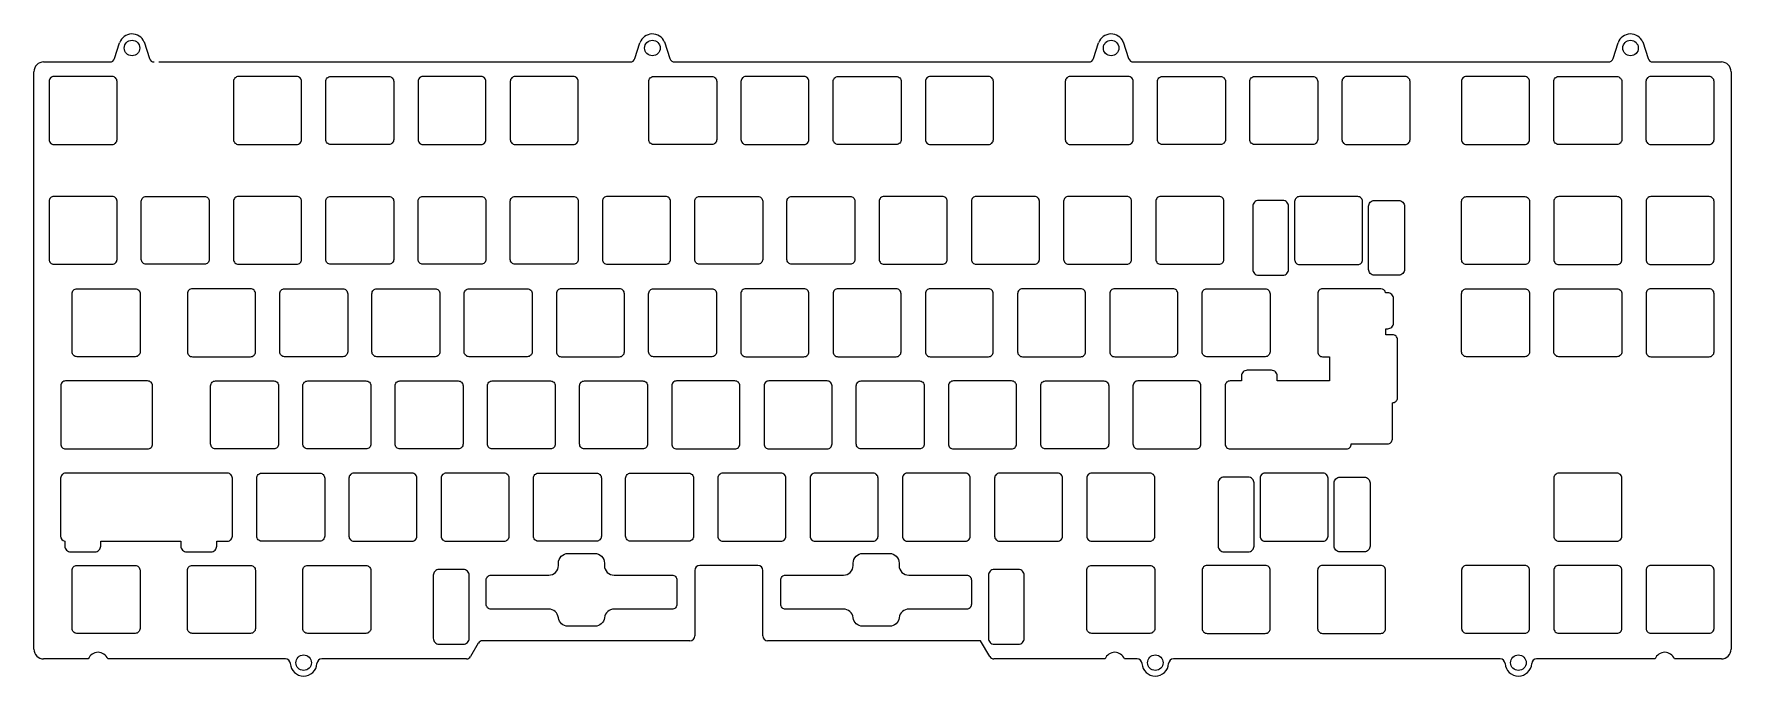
# Model space of a CAD drawing. Header units: millimetres. Extents: x -10 to 339, y -117 to 16.
import ezdxf

# ---------------------------------------------------------------- set-up
doc = ezdxf.new("R2010")
doc.units = ezdxf.units.MM
doc.header["$MEASUREMENT"] = 0

msp = doc.modelspace()

# ---------------------------------------------------------------- linework, layer by layer
for p, q in [((12.59, 14.12), (13.69, 10.69)), ((119.79, 14.12), (120.89, 10.69)), ((214.29, 14.12), (215.39, 10.69)), ((321.29, 14.12), (322.39, 10.69)), ((6.47, 10.7), (7.51, 13.95)), ((113.67, 10.7), (114.71, 13.95)), ((208.17, 10.7), (209.21, 13.95)), ((315.17, 10.7), (316.21, 13.95)), ((-10.12, -111.03), (-10.12, 8)), ((-8.12, 10), (5.52, 10)), ((15.64, 10), (112.72, 10)), ((121.84, 10), (207.22, 10)), ((216.34, 10), (314.22, 10)), ((323.34, 10), (337.48, 10)), ((339.48, 8), (339.48, -111.03)), ((139.02, -93.79), (127.02, -93.79)), ((126.02, -94.79), (126.02, -108.28)), ((140.02, -108.28), (140.02, -94.79)), ((81.42, -109.78), (79.84, -112.53)), ((125.02, -109.28), (82.29, -109.28)), ((184.9, -109.28), (141.02, -109.28)), ((186.78, -112.53), (184.9, -109.28)), ((1.08, -113.03), (-8.12, -113.03)), ((41.7, -113.03), (5.08, -113.03)), ((78.97, -113.03), (49.18, -113.03)), ((210.53, -113.03), (187.64, -113.03)), ((217.14, -113.03), (214.53, -113.03)), ((291.94, -113.03), (224.62, -113.03)), ((323.83, -113.03), (299.42, -113.03)), ((337.48, -113.03), (327.83, -113.03))]:
    msp.add_line(p, q)
for points in [[(-6, -7), (6, -7, 0.414214), (7, -6), (7, 6, 0.414214), (6, 7), (-6, 7, 0.414214), (-7, 6), (-7, -6, 0.414214)], [(31, 6), (31, -6, 0.414214), (32, -7), (44, -7, 0.414214), (45, -6), (45, 6, 0.414214), (44, 7), (32, 7, 0.414214)], [(64, -6, -0.414214), (63, -7), (51, -7, -0.414214), (50, -6), (50, 6, -0.414214), (51, 7), (63, 7, -0.414214), (64, 6)], [(69, 6), (69, -6, 0.414214), (70, -7), (82, -7, 0.414214), (83, -6), (83, 6, 0.414214), (82, 7), (70, 7, 0.414214)], [(102, -6), (102, 6, 0.414214), (101, 7), (89, 7, 0.414214), (88, 6), (88, -6, 0.414214), (89, -7), (101, -7, 0.414214)], [(129.53, 7, -0.414214), (130.53, 6), (130.53, -6, -0.414214), (129.53, -7), (117.53, -7, -0.414214), (116.53, -6), (116.53, 6, -0.414214), (117.53, 7)], [(136.53, -7), (148.53, -7, 0.414214), (149.53, -6), (149.53, 6, 0.414214), (148.53, 7), (136.53, 7, 0.414214), (135.53, 6), (135.53, -6, 0.414214)], [(167.53, 7, -0.414214), (168.53, 6), (168.53, -6, -0.414214), (167.53, -7), (155.53, -7, -0.414214), (154.53, -6), (154.53, 6, -0.414214), (155.53, 7)], [(173.53, 6), (173.53, -6, 0.414214), (174.53, -7), (186.53, -7, 0.414214), (187.53, -6), (187.53, 6, 0.414214), (186.53, 7), (174.53, 7, 0.414214)], [(216.33, -6), (216.33, 6, 0.414214), (215.33, 7), (203.33, 7, 0.414214), (202.33, 6), (202.33, -6, 0.414214), (203.33, -7), (215.33, -7, 0.414214)], [(235.33, -6, -0.414214), (234.33, -7), (222.33, -7, -0.414214), (221.33, -6), (221.33, 6, -0.414214), (222.33, 7), (234.33, 7, -0.414214), (235.33, 6)], [(253.33, 7, -0.414214), (254.33, 6), (254.33, -6, -0.414214), (253.33, -7), (241.33, -7, -0.414214), (240.33, -6), (240.33, 6, -0.414214), (241.33, 7)], [(259.33, 6), (259.33, -6, 0.414214), (260.33, -7), (272.33, -7, 0.414214), (273.36, -5.97), (273.36, 5.97, 0.414214), (272.33, 7), (260.33, 7, 0.414214)], [(297.98, -5.97), (297.98, 5.97, 0.414214), (296.95, 7), (284.95, 7, 0.414214), (283.95, 6), (283.95, -6, 0.414214), (284.95, -7), (296.95, -7, 0.414214)], [(315.95, 7, -0.414214), (316.98, 5.97), (316.98, -5.97, -0.414214), (315.95, -7), (303.95, -7, -0.414214), (302.95, -6), (302.95, 6, -0.414214), (303.95, 7)], [(321.95, 6), (321.95, -6, 0.414214), (322.95, -7), (334.95, -7, 0.414214), (335.98, -5.97), (335.98, 5.97, 0.414214), (334.95, 7), (322.95, 7, 0.414214)], [(-6, -31.7), (6, -31.7, 0.414214), (7, -30.7), (7, -18.7, 0.414214), (6, -17.7), (-6, -17.7, 0.414214), (-7, -18.7), (-7, -30.7, 0.414214)], [(26, -30.7, -0.414214), (25, -31.7), (13, -31.7, -0.414214), (12, -30.7), (12, -18.7, -0.414214), (13, -17.7), (25, -17.7, -0.414214), (26, -18.7)], [(31, -18.7), (31, -30.7, 0.414214), (32, -31.7), (44, -31.7, 0.414214), (45, -30.7), (45, -18.7, 0.414214), (44, -17.7), (32, -17.7, 0.414214)], [(50, -18.7, -0.414214), (51, -17.7), (63, -17.7, -0.414214), (64, -18.7), (64, -30.7, -0.414214), (63, -31.7), (51, -31.7, -0.414214), (50, -30.7)], [(83, -30.7, -0.414214), (82, -31.7), (70, -31.7, -0.414214), (69, -30.7), (69, -18.7, -0.414214), (70, -17.7), (82, -17.7, -0.414214), (83, -18.7)], [(89, -31.7, -0.414214), (88, -30.7), (88, -18.7, -0.414214), (89, -17.7), (101, -17.7, -0.414214), (102, -18.7), (102, -30.7, -0.414214), (101, -31.7)], [(108, -31.7), (120, -31.7, 0.414214), (121, -30.7), (121, -18.7, 0.414214), (120, -17.7), (108, -17.7, 0.414214), (107, -18.7), (107, -30.7, 0.414214)], [(140, -30.7, -0.414214), (139, -31.7), (127, -31.7, -0.414214), (126, -30.7), (126, -18.7, -0.414214), (127, -17.7), (139, -17.7, -0.414214), (140, -18.7)], [(145, -18.7, -0.414214), (146, -17.7), (158, -17.7, -0.414214), (159, -18.7), (159, -30.7, -0.414214), (158, -31.7), (146, -31.7, -0.414214), (145, -30.7)], [(178, -30.7), (178, -18.7, 0.414214), (177, -17.7), (165, -17.7, 0.414214), (164, -18.7), (164, -30.7, 0.414214), (165, -31.7), (177, -31.7, 0.414214)], [(196, -17.7), (184, -17.7, 0.414214), (183, -18.7), (183, -30.7, 0.414214), (184, -31.7), (196, -31.7, 0.414214), (197, -30.7), (197, -18.7, 0.414214)], [(202, -18.7), (202, -30.7, 0.414214), (203, -31.7), (215, -31.7, 0.414214), (216, -30.7), (216, -18.7, 0.414214), (215, -17.7), (203, -17.7, 0.414214)], [(234, -17.7), (222, -17.7, 0.414214), (221, -18.7), (221, -30.7, 0.414214), (222, -31.7), (234, -31.7, 0.414214), (235, -30.7), (235, -18.7, 0.414214)], [(242.14, -33.94), (247.14, -33.94, 0.414214), (248.34, -32.74), (248.34, -19.74, 0.414214), (247.14, -18.54), (242.14, -18.54, 0.414214), (240.94, -19.74), (240.94, -32.74, 0.414214)], [(263.58, -30.75), (263.58, -18.75, 0.414214), (262.58, -17.75), (250.58, -17.75, 0.414214), (249.58, -18.75), (249.58, -30.75, 0.414214), (250.58, -31.75), (262.58, -31.75, 0.414214)], [(271.02, -18.54, -0.414214), (272.22, -19.74), (272.22, -32.74, -0.414214), (271.02, -33.94), (266.02, -33.94, -0.414214), (264.82, -32.74), (264.82, -19.74, -0.414214), (266.02, -18.54)], [(297.98, -30.75, -0.414214), (296.98, -31.75), (284.98, -31.75, -0.414214), (283.98, -30.75), (283.98, -18.75, -0.414214), (284.98, -17.75), (296.98, -17.75, -0.414214), (297.98, -18.75)], [(302.98, -18.75), (302.98, -30.75, 0.414214), (303.98, -31.75), (315.98, -31.75, 0.414214), (316.98, -30.75), (316.98, -18.75, 0.414214), (315.98, -17.75), (303.98, -17.75, 0.414214)], [(322.98, -31.75), (334.98, -31.75, 0.414214), (335.98, -30.75), (335.98, -18.75, 0.414214), (334.98, -17.75), (322.98, -17.75, 0.414214), (321.98, -18.75), (321.98, -30.75, 0.414214)], [(10.75, -36.75, -0.414214), (11.75, -37.75), (11.75, -49.75, -0.414214), (10.75, -50.75), (-1.25, -50.75, -0.414214), (-2.25, -49.75), (-2.25, -37.75, -0.414214), (-1.25, -36.75)], [(35.51, -49.75), (35.51, -37.75, 0.414214), (34.51, -36.75), (22.51, -36.75, 0.414214), (21.51, -37.75), (21.51, -49.75, 0.414214), (22.51, -50.75), (34.51, -50.75, 0.414214)], [(40.51, -37.75, -0.414214), (41.51, -36.75), (53.51, -36.75, -0.414214), (54.51, -37.75), (54.51, -49.75, -0.414214), (53.51, -50.75), (41.51, -50.75, -0.414214), (40.51, -49.75)], [(59.51, -37.75, -0.414214), (60.51, -36.75), (72.51, -36.75, -0.414214), (73.51, -37.75), (73.51, -49.75, -0.414214), (72.51, -50.75), (60.51, -50.75, -0.414214), (59.51, -49.75)], [(91.51, -36.75, -0.414214), (92.51, -37.75), (92.51, -49.75, -0.414214), (91.51, -50.75), (79.51, -50.75, -0.414214), (78.51, -49.75), (78.51, -37.75, -0.414214), (79.51, -36.75)], [(98.51, -50.75), (110.51, -50.75, 0.414214), (111.51, -49.75), (111.51, -37.75, 0.414214), (110.51, -36.75), (98.51, -36.75, 0.414214), (97.51, -37.75), (97.51, -49.75, 0.414214)], [(117.51, -50.75, -0.414214), (116.51, -49.75), (116.51, -37.75, -0.414214), (117.51, -36.75), (129.51, -36.75, -0.414214), (130.51, -37.75), (130.51, -49.75, -0.414214), (129.51, -50.75)], [(148.51, -36.75), (136.51, -36.75, 0.414214), (135.51, -37.75), (135.51, -49.75, 0.414214), (136.51, -50.75), (148.51, -50.75, 0.414214), (149.51, -49.75), (149.51, -37.75, 0.414214)], [(168.51, -49.75), (168.51, -37.75, 0.414214), (167.51, -36.75), (155.51, -36.75, 0.414214), (154.51, -37.75), (154.51, -49.75, 0.414214), (155.51, -50.75), (167.51, -50.75, 0.414214)], [(174.51, -50.75), (186.51, -50.75, 0.414214), (187.51, -49.75), (187.51, -37.75, 0.414214), (186.51, -36.75), (174.51, -36.75, 0.414214), (173.51, -37.75), (173.51, -49.75, 0.414214)], [(192.51, -37.75), (192.51, -49.75, 0.414214), (193.51, -50.75), (205.51, -50.75, 0.414214), (206.51, -49.75), (206.51, -37.75, 0.414214), (205.51, -36.75), (193.51, -36.75, 0.414214)], [(225.51, -49.75), (225.51, -37.75, 0.414214), (224.51, -36.75), (212.51, -36.75, 0.414214), (211.51, -37.75), (211.51, -49.75, 0.414214), (212.51, -50.75), (224.51, -50.75, 0.414214)], [(231.51, -50.75, -0.414214), (230.51, -49.75), (230.51, -37.75, -0.414214), (231.51, -36.75), (243.51, -36.75, -0.414214), (244.51, -37.75), (244.51, -49.75, -0.414214), (243.51, -50.75)], [(255.34, -50.75), (256.76, -50.75), (256.76, -55.73), (246.01, -55.73), (246.01, -54.73, 0.414214), (244.81, -53.53), (239.81, -53.53, 0.414214), (238.61, -54.73), (238.61, -55.73), (236.28, -55.73, 0.414214), (235.28, -56.73), (235.28, -68.73, 0.414214), (236.28, -69.73), (260.26, -69.73, 0.414214), (261.26, -68.73), (268.71, -68.73, 0.414214), (269.71, -67.73), (269.71, -60.23), (269.76, -60.23, 0.414214), (270.76, -59.23), (270.76, -47.23, 0.414214), (269.76, -46.23), (268.34, -46.23), (268.34, -44.98), (268.76, -44.98, 0.414214), (269.96, -43.78), (269.96, -38.78, 0.414214), (268.76, -37.58), (268.33, -37.58, 0.365019), (267.34, -36.75), (255.34, -36.75, 0.414214), (254.34, -37.75), (254.34, -49.75, 0.414214)], [(284.98, -50.75, -0.414214), (283.98, -49.75), (283.98, -37.75, -0.414214), (284.98, -36.75), (296.98, -36.75, -0.414214), (297.98, -37.75), (297.98, -49.75, -0.414214), (296.98, -50.75)], [(315.98, -36.75, -0.414214), (316.98, -37.75), (316.98, -49.75, -0.414214), (315.98, -50.75), (303.98, -50.75, -0.414214), (302.98, -49.75), (302.98, -37.75, -0.414214), (303.98, -36.75)], [(335.98, -49.75), (335.98, -37.75, 0.414214), (334.98, -36.75), (322.98, -36.75, 0.414214), (321.98, -37.75), (321.98, -49.75, 0.414214), (322.98, -50.75), (334.98, -50.75, 0.414214)], [(-3.6, -69.73), (13.3, -69.73, 0.414214), (14.3, -68.73), (14.3, -56.73, 0.414214), (13.3, -55.73), (-3.6, -55.73, 0.414214), (-4.6, -56.73), (-4.6, -68.73, 0.414214)], [(40.28, -68.73, -0.414214), (39.28, -69.73), (27.28, -69.73, -0.414214), (26.28, -68.73), (26.28, -56.73, -0.414214), (27.28, -55.73), (39.28, -55.73, -0.414214), (40.28, -56.73)], [(59.28, -68.73, -0.414214), (58.28, -69.73), (46.28, -69.73, -0.414214), (45.28, -68.73), (45.28, -56.73, -0.414214), (46.28, -55.73), (58.28, -55.73, -0.414214), (59.28, -56.73)], [(77.28, -55.73, -0.414214), (78.28, -56.73), (78.28, -68.73, -0.414214), (77.28, -69.73), (65.28, -69.73, -0.414214), (64.28, -68.73), (64.28, -56.73, -0.414214), (65.28, -55.73)], [(97.28, -68.73, -0.414214), (96.28, -69.73), (84.28, -69.73, -0.414214), (83.28, -68.73), (83.28, -56.73, -0.414214), (84.28, -55.73), (96.28, -55.73, -0.414214), (97.28, -56.73)], [(102.28, -56.73, -0.414214), (103.28, -55.73), (115.28, -55.73, -0.414214), (116.28, -56.73), (116.28, -68.73, -0.414214), (115.28, -69.73), (103.28, -69.73, -0.414214), (102.28, -68.73)], [(122.28, -69.73), (134.28, -69.73, 0.414214), (135.28, -68.73), (135.28, -56.73, 0.414214), (134.28, -55.73), (122.28, -55.73, 0.414214), (121.28, -56.73), (121.28, -68.73, 0.414214)], [(153.28, -55.73), (141.28, -55.73, 0.414214), (140.28, -56.73), (140.28, -68.73, 0.414214), (141.28, -69.73), (153.28, -69.73, 0.414214), (154.28, -68.73), (154.28, -56.73, 0.414214)], [(172.28, -55.73, -0.414214), (173.28, -56.73), (173.28, -68.73, -0.414214), (172.28, -69.73), (160.28, -69.73, -0.414214), (159.28, -68.73), (159.28, -56.73, -0.414214), (160.28, -55.73)], [(179.28, -69.73), (191.28, -69.73, 0.414214), (192.28, -68.73), (192.28, -56.73, 0.414214), (191.28, -55.73), (179.28, -55.73, 0.414214), (178.28, -56.73), (178.28, -68.73, 0.414214)], [(210.28, -55.73, -0.414214), (211.28, -56.73), (211.28, -68.73, -0.414214), (210.28, -69.73), (198.28, -69.73, -0.414214), (197.28, -68.73), (197.28, -56.73, -0.414214), (198.28, -55.73)], [(230.28, -68.73), (230.28, -56.73, 0.414214), (229.28, -55.73), (217.28, -55.73, 0.414214), (216.28, -56.73), (216.28, -68.73, 0.414214), (217.28, -69.73), (229.28, -69.73, 0.414214)], [(29.75, -74.75), (-3.62, -74.75, 0.414214), (-4.62, -75.75), (-4.62, -87.75, 0.37077), (-3.77, -88.74), (-3.77, -89.77, 0.414214), (-2.57, -90.97), (2.43, -90.97, 0.414214), (3.63, -89.77), (3.63, -88.75), (20.13, -88.75), (20.13, -89.77, 0.414214), (21.33, -90.97), (26.33, -90.97, 0.414214), (27.53, -89.77), (27.53, -88.75), (29.75, -88.75, 0.414214), (30.75, -87.75), (30.75, -75.75, 0.414214)], [(36.77, -88.75, -0.414214), (35.77, -87.75), (35.77, -75.75, -0.414214), (36.77, -74.75), (48.77, -74.75, -0.414214), (49.77, -75.75), (49.77, -87.75, -0.414214), (48.77, -88.75)], [(68.77, -87.75), (68.77, -75.75, 0.414214), (67.77, -74.75), (55.77, -74.75, 0.414214), (54.77, -75.75), (54.77, -87.75, 0.414214), (55.77, -88.75), (67.77, -88.75, 0.414214)], [(86.77, -74.75), (74.77, -74.75, 0.414214), (73.77, -75.75), (73.77, -87.75, 0.414214), (74.77, -88.75), (86.77, -88.75, 0.414214), (87.77, -87.75), (87.77, -75.75, 0.414214)], [(105.77, -74.75, -0.414214), (106.77, -75.75), (106.77, -87.75, -0.414214), (105.77, -88.75), (93.77, -88.75, -0.414214), (92.77, -87.75), (92.77, -75.75, -0.414214), (93.77, -74.75)], [(125.77, -87.75, -0.414214), (124.77, -88.75), (112.77, -88.75, -0.414214), (111.77, -87.75), (111.77, -75.75, -0.414214), (112.77, -74.75), (124.77, -74.75, -0.414214), (125.77, -75.75)], [(130.77, -75.75), (130.77, -87.75, 0.414214), (131.77, -88.75), (143.77, -88.75, 0.414214), (144.77, -87.75), (144.77, -75.75, 0.414214), (143.77, -74.75), (131.77, -74.75, 0.414214)], [(149.77, -75.75), (149.77, -87.75, 0.414214), (150.77, -88.75), (162.77, -88.75, 0.414214), (163.77, -87.75), (163.77, -75.75, 0.414214), (162.77, -74.75), (150.77, -74.75, 0.414214)], [(182.77, -87.75), (182.77, -75.75, 0.414214), (181.77, -74.75), (169.77, -74.75, 0.414214), (168.77, -75.75), (168.77, -87.75, 0.414214), (169.77, -88.75), (181.77, -88.75, 0.414214)], [(200.77, -74.75), (188.77, -74.75, 0.414214), (187.77, -75.75), (187.77, -87.75, 0.414214), (188.77, -88.75), (200.77, -88.75, 0.414214), (201.77, -87.75), (201.77, -75.75, 0.414214)], [(220.77, -87.75), (220.77, -75.75, 0.414214), (219.77, -74.75), (207.77, -74.75, 0.414214), (206.77, -75.75), (206.77, -87.75, 0.414214), (207.77, -88.75), (219.77, -88.75, 0.414214)], [(233.81, -76.77), (233.81, -89.77, 0.414214), (235.01, -90.97), (240.01, -90.97, 0.414214), (241.21, -89.77), (241.21, -76.77, 0.414214), (240.01, -75.57), (235.01, -75.57, 0.414214)], [(243.46, -88.75), (255.46, -88.75, 0.414214), (256.46, -87.75), (256.46, -75.75, 0.414214), (255.46, -74.75), (243.46, -74.75, 0.414214), (242.46, -75.75), (242.46, -87.75, 0.414214)], [(263.91, -75.57, -0.414214), (265.11, -76.77), (265.11, -89.77, -0.414214), (263.91, -90.97), (258.91, -90.97, -0.414214), (257.71, -89.77), (257.71, -76.77, -0.414214), (258.91, -75.57)], [(302.98, -75.75), (302.98, -87.75, 0.414214), (303.98, -88.75), (315.98, -88.75, 0.414214), (316.98, -87.75), (316.98, -75.75, 0.414214), (315.98, -74.75), (303.98, -74.75, 0.414214)], [(10.73, -93.77, -0.414214), (11.73, -94.77), (11.73, -106.77, -0.414214), (10.73, -107.77), (-1.27, -107.77, -0.414214), (-2.27, -106.77), (-2.27, -94.77, -0.414214), (-1.27, -93.77)], [(22.5, -107.77, -0.414214), (21.5, -106.77), (21.5, -94.77, -0.414214), (22.5, -93.77), (34.5, -93.77, -0.414214), (35.5, -94.77), (35.5, -106.77, -0.414214), (34.5, -107.77)], [(58.27, -93.77, -0.414214), (59.27, -94.77), (59.27, -106.77, -0.414214), (58.27, -107.77), (46.27, -107.77, -0.414214), (45.27, -106.77), (45.27, -94.77, -0.414214), (46.27, -93.77)], [(122.32, -96.77), (122.32, -101.77, -0.414214), (121.32, -102.77), (109.4, -102.77, 0.378684), (107.42, -104.53, -0.378684), (105.43, -106.28), (99.9, -106.28, -0.378684), (97.91, -104.53, 0.378684), (95.93, -102.77), (84.05, -102.77, -0.414214), (83.04, -101.77), (83.04, -96.77, -0.414214), (84.05, -95.77), (95.93, -95.77, 0.414214), (97.93, -93.77), (97.93, -93.28, -0.414214), (99.93, -91.28), (105.4, -91.28, -0.414214), (107.4, -93.28), (107.4, -93.77, 0.414214), (109.4, -95.77), (121.32, -95.77, -0.414214)], [(182, -102.77), (170.11, -102.77, 0.378684), (168.13, -104.53, -0.378684), (166.14, -106.28), (160.61, -106.28, -0.378684), (158.62, -104.53, 0.378684), (156.64, -102.77), (144.72, -102.77, -0.414214), (143.72, -101.77), (143.72, -96.77, -0.414214), (144.72, -95.77), (156.64, -95.77, 0.414214), (158.64, -93.77), (158.64, -93.28, -0.414214), (160.64, -91.28), (166.11, -91.28, -0.414214), (168.11, -93.28), (168.11, -93.77, 0.414214), (170.11, -95.77), (182, -95.77, -0.414214), (183, -96.77), (183, -101.77, -0.414214)], [(206.77, -94.77, -0.414214), (207.77, -93.77), (219.77, -93.77, -0.414214), (220.77, -94.77), (220.77, -106.77, -0.414214), (219.77, -107.77), (207.77, -107.77, -0.414214), (206.77, -106.77)], [(244.54, -106.77), (244.54, -94.77, 0.414214), (243.54, -93.77), (231.54, -93.77, 0.414214), (230.54, -94.77), (230.54, -106.77, 0.414214), (231.54, -107.77), (243.54, -107.77, 0.414214)], [(267.31, -93.77), (255.31, -93.77, 0.414214), (254.31, -94.77), (254.31, -106.77, 0.414214), (255.31, -107.77), (267.31, -107.77, 0.414214), (268.31, -106.77), (268.31, -94.77, 0.414214)], [(284.98, -107.75), (296.98, -107.75, 0.414214), (297.98, -106.75), (297.98, -94.75, 0.414214), (296.98, -93.75), (284.98, -93.75, 0.414214), (283.98, -94.75), (283.98, -106.75, 0.414214)], [(316.98, -106.75), (316.98, -94.75, 0.414214), (315.98, -93.75), (303.98, -93.75, 0.414214), (302.98, -94.75), (302.98, -106.75, 0.414214), (303.98, -107.75), (315.98, -107.75, 0.414214)], [(335.98, -106.75), (335.98, -94.75, 0.414214), (334.98, -93.75), (322.98, -93.75, 0.414214), (321.98, -94.75), (321.98, -106.75, 0.414214), (322.98, -107.75), (334.98, -107.75, 0.414214)], [(73.35, -109.98), (78.35, -109.98, 0.414214), (79.55, -108.78), (79.55, -95.78, 0.414214), (78.35, -94.58), (73.35, -94.58, 0.414214), (72.15, -95.78), (72.15, -108.78, 0.414214)], [(193.89, -108.78), (193.89, -95.78, 0.414214), (192.69, -94.58), (187.69, -94.58, 0.414214), (186.49, -95.78), (186.49, -108.78, 0.414214), (187.69, -109.98), (192.69, -109.98, 0.414214)]]:
    msp.add_lwpolyline(points, format="xyb", close=True)
for centre in [(10.08, 12.88), (117.28, 12.88), (211.78, 12.88), (318.78, 12.88), (45.44, -113.81), (220.88, -113.81), (295.68, -113.81)]:
    msp.add_circle(centre, 1.6)
for centre, radius, start, end in [((10.08, 13.06), 2.72, 22.8594, 160.8037), ((117.28, 13.06), 2.72, 22.8594, 160.8037), ((211.78, 13.06), 2.72, 22.8594, 160.8037), ((318.78, 13.06), 2.72, 22.8594, 160.8037), ((5.52, 11), 1, 270, 342.3606), ((14.64, 11), 1, 197.8669, 270), ((112.72, 11), 1, 270, 342.3606), ((121.84, 11), 1, 197.8669, 270), ((207.22, 11), 1, 270, 342.3606), ((216.34, 11), 1, 197.8669, 270), ((314.22, 11), 1, 270, 342.3606), ((323.34, 11), 1, 197.8669, 270), ((-8.12, 8), 2, 90, 180), ((337.48, 8), 2, 0, 90), ((127.02, -94.79), 1, 90, 180), ((139.02, -94.79), 1, 360, 90), ((125.02, -108.28), 1, 270, 0), ((141.02, -108.28), 1, 180, 270), ((-8.12, -111.03), 2, 180, 270), ((3.08, -113.82), 2.15, 21.7196, 158.2804), ((82.29, -110.28), 1, 90, 150), ((212.53, -113.82), 2.15, 21.7196, 158.2804), ((325.83, -113.82), 2.15, 21.7196, 158.2804), ((337.48, -111.03), 2, 270, 360), ((41.7, -114.03), 1, 3.2632, 90), ((45.44, -113.81), 2.75, 183.2632, 356.7368), ((49.18, -114.03), 1, 90, 176.7368), ((78.97, -112.03), 1, 270, 330), ((187.64, -112.03), 1, 210, 270), ((217.14, -114.03), 1, 3.2632, 90), ((220.88, -113.81), 2.75, 183.2632, 356.7368), ((224.62, -114.03), 1, 90, 176.7368), ((291.94, -114.03), 1, 3.2632, 90), ((295.68, -113.81), 2.75, 183.2632, 356.7368), ((299.42, -114.03), 1, 90, 176.7368)]:
    msp.add_arc(centre, radius, start, end)

doc.saveas('drawing.dxf')
